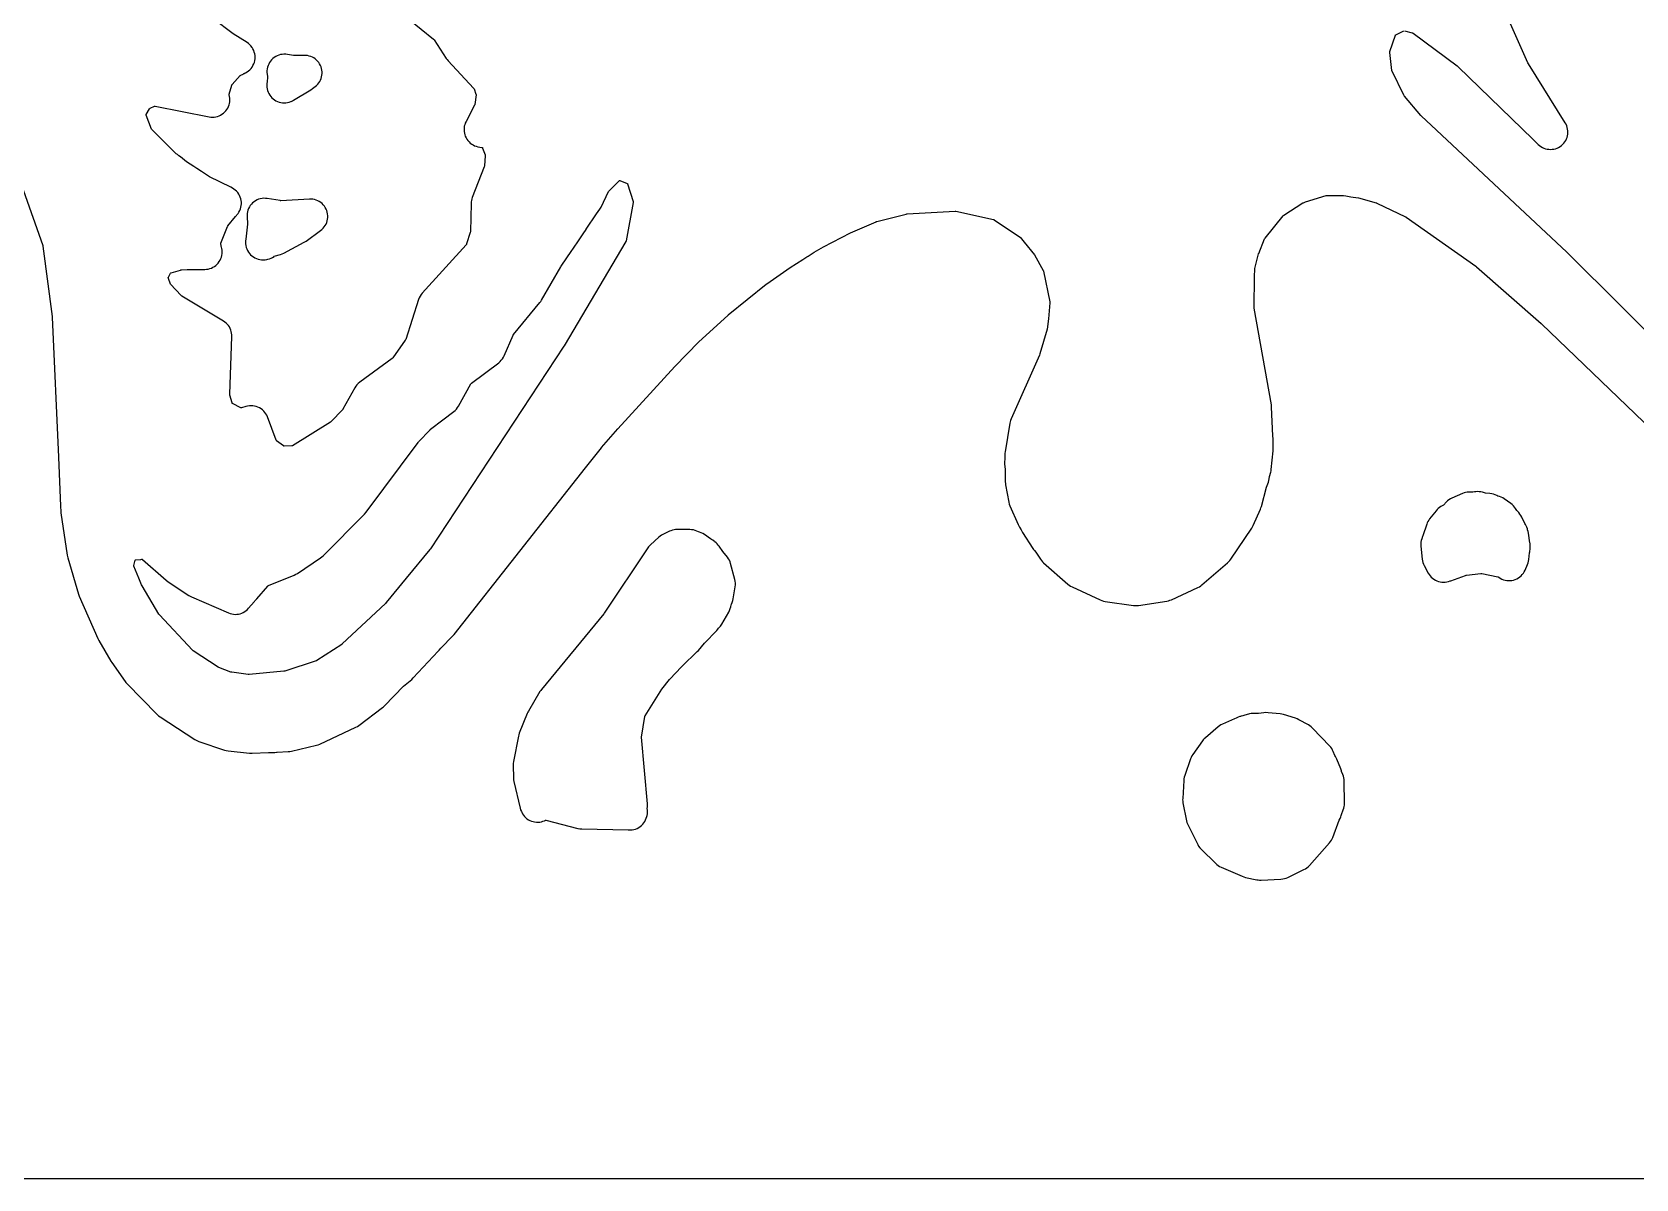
# Model space of a CAD drawing. Header units: millimetres. Extents: x 0 to 300, y 0 to 300.
# Drawn here: x 81.7 to 192.2, y 0 to 79 of the extents above; entities that cross this region are included whole.
import ezdxf

# ---------------------------------------------------------------- set-up
doc = ezdxf.new("R2010")
doc.units = ezdxf.units.MM
doc.layers.add('CUT', color=7, linetype='CONTINUOUS')

msp = doc.modelspace()

# ---------------------------------------------------------------- linework, layer by layer
at = {"layer": 'CUT'}
for points in [[(299.6689, 299.9986), (299.6703, 299.9705), (299.6703, 0.0295), (299.6689, 0.0014), (299.6408, 0), (150.7335, 0), (147.8556, 0), (0.0295, 0), (0.0014, 0.0014), (0, 0.0295), (0, 299.9705), (0.0014, 299.9986), (0.0295, 300), (149.1219, 300), (151.6802, 300), (299.6408, 300)], [(99.5106, 74.2613), (99.5966, 74.2998), (99.6793, 74.3449), (100.8697, 75.0568), (100.9889, 75.1383), (101.1736, 75.2814), (101.2615, 75.3566), (101.3417, 75.4399), (101.4135, 75.5305), (101.4763, 75.6276), (101.5295, 75.7303), (101.5725, 75.8376), (101.605, 75.9486), (101.6266, 76.0622), (101.6373, 76.1773), (101.6368, 76.293), (101.6251, 76.408), (101.6025, 76.5214), (101.569, 76.6321), (101.525, 76.739), (101.471, 76.8413), (101.4073, 76.9378), (101.3347, 77.0278), (101.2537, 77.1103), (101.1652, 77.1847), (101.0699, 77.2503), (100.9688, 77.3063), (100.8627, 77.3523), (100.7527, 77.388), (100.6398, 77.4128), (100.525, 77.4267), (100.4094, 77.4295), (99.7354, 77.4132), (99.7056, 77.4139), (99.6759, 77.4177), (99.2495, 77.4933), (99.131, 77.5083), (99.0115, 77.5114), (98.8923, 77.5027), (98.7746, 77.4821), (98.6595, 77.4499), (98.5482, 77.4064), (98.4417, 77.352), (98.3412, 77.2874), (98.2477, 77.2131), (98.1619, 77.1298), (98.0849, 77.0384), (98.0174, 76.9398), (97.96, 76.835), (97.9133, 76.725), (97.8778, 76.6109), (97.8538, 76.4938), (97.8416, 76.3749), (97.8413, 76.2554), (97.8528, 76.1364), (97.877, 75.9725), (97.8801, 75.9366), (97.8789, 75.9006), (97.8524, 75.6221), (97.8385, 75.4763), (97.8331, 75.3595), (97.8391, 75.2427), (97.8565, 75.127), (97.885, 75.0136), (97.9245, 74.9035), (97.9744, 74.7977), (98.0344, 74.6974), (98.1039, 74.6033), (98.1823, 74.5165), (98.2687, 74.4376), (98.3624, 74.3676), (98.4624, 74.3071), (98.5679, 74.2565), (98.6778, 74.2165), (98.7911, 74.1873), (98.9066, 74.1694), (99.0234, 74.1627), (99.1403, 74.1675), (99.2561, 74.1836), (99.3698, 74.2109), (99.4803, 74.2491)], [(95.4127, 38.9358), (95.5283, 38.9166), (95.6453, 38.9088), (95.7624, 38.9124), (95.8787, 38.9274), (95.9929, 38.9537), (96.104, 38.991), (96.211, 39.039), (96.3127, 39.0972), (96.4083, 39.165), (96.4969, 39.2418), (96.5775, 39.3269), (96.9685, 39.7824), (96.9832, 39.7996), (97.0162, 39.838), (97.0782, 39.9103), (97.1383, 39.9802), (97.8907, 40.8567), (97.9101, 40.8772), (97.9357, 40.889), (99.7177, 41.6134), (99.8309, 41.6665), (99.938, 41.7311), (101.5291, 42.8072), (101.6204, 42.8755), (101.7049, 42.9522), (104.5723, 45.8166), (104.6874, 45.9498), (108.2502, 50.7445), (108.294, 50.7969), (109.0758, 51.6309), (109.0939, 51.6486), (109.1135, 51.6647), (109.9579, 52.3045), (110.7195, 52.8815), (110.8156, 52.9626), (110.9027, 53.0533), (110.9798, 53.1526), (111.0461, 53.2594), (111.8868, 54.7869), (111.9033, 54.8135), (111.9272, 54.8337), (113.8091, 56.2532), (113.904, 56.3329), (113.9902, 56.4219), (114.0668, 56.5193), (114.1329, 56.6241), (114.1879, 56.7351), (114.8008, 58.1531), (114.8131, 58.1784), (114.8301, 58.2009), (116.6413, 60.3894), (116.7025, 60.47), (116.7567, 60.5555), (118.0876, 62.8659), (118.1109, 62.9032), (118.8377, 63.9745), (118.851, 63.9941), (118.9131, 64.0856), (119.3495, 64.7289), (119.6261, 65.1366), (119.8254, 65.4304), (119.8466, 65.4616), (120.5518, 66.5012), (120.7765, 66.8325), (120.8622, 66.9804), (121.3843, 68.0515), (121.4005, 68.0805), (121.4227, 68.1052), (122.1136, 68.7923), (122.1345, 68.8112), (122.1611, 68.8021), (122.6504, 68.6083), (122.6766, 68.5964), (122.6867, 68.5695), (123.0772, 67.359), (123.0848, 67.3306), (123.0809, 67.3015), (122.5914, 64.6531), (122.5855, 64.6275), (122.5731, 64.6043), (118.3103, 57.4201), (118.2955, 57.3964), (109.1012, 43.427), (109.0631, 43.3753), (107.4428, 41.4089), (106.0524, 39.7216), (106.0004, 39.666), (103.03, 36.8737), (103.0104, 36.8568), (102.9895, 36.8417), (101.2885, 35.7229), (101.2653, 35.7092), (101.2402, 35.6998), (99.0631, 34.9979), (99.0318, 34.9896), (98.9997, 34.9848), (96.6241, 34.7585), (96.59, 34.7572), (96.5559, 34.7598), (95.411, 34.9138), (95.3759, 34.9207), (95.3418, 34.9318), (94.527, 35.2512), (94.4985, 35.2641), (94.4716, 35.2799), (92.7673, 36.4034), (92.7393, 36.4244), (92.7139, 36.4484), (90.436, 38.8763), (90.4151, 38.9011), (90.397, 38.9281), (89.2414, 40.8729), (89.2039, 40.9474), (89.0151, 41.3979), (88.6683, 42.2253), (88.6588, 42.2514), (88.6647, 42.2786), (88.763, 42.6455), (88.7715, 42.6719), (88.799, 42.6751), (89.1542, 42.6997), (89.2081, 42.7034), (89.237, 42.704), (89.2597, 42.6861), (90.9045, 41.253), (91.0312, 41.1566), (92.4684, 40.2069), (92.5584, 40.153), (92.6528, 40.1071), (95.1898, 39.0075), (95.2995, 38.9662)], [(97.8291, 63.3688), (97.9036, 63.3857), (98.0169, 63.4172), (98.1265, 63.4596), (98.2315, 63.5126), (98.3308, 63.5756), (98.3397, 63.5826), (98.7666, 63.7017), (98.8912, 63.7439), (99.0104, 63.7995), (100.4102, 64.5488), (100.5514, 64.6375), (101.5396, 65.3587), (101.6317, 65.4332), (101.716, 65.5163), (101.7917, 65.6074), (101.858, 65.7055), (101.9144, 65.8096), (101.9602, 65.9188), (101.9951, 66.032), (102.0186, 66.148), (102.0305, 66.2659), (102.0308, 66.3843), (102.0194, 66.5021), (101.9965, 66.6183), (101.9622, 66.7316), (101.9169, 66.8411), (101.8611, 66.9455), (101.7952, 67.0439), (101.72, 67.1353), (101.6361, 67.2189), (101.5444, 67.2938), (101.4457, 67.3593), (101.3411, 67.4147), (101.2315, 67.4596), (101.118, 67.4935), (101.0018, 67.516), (100.8839, 67.5269), (100.7654, 67.5262), (98.8051, 67.417), (98.7726, 67.417), (98.7402, 67.4205), (97.8611, 67.5645), (97.7412, 67.578), (97.6206, 67.5793), (97.5005, 67.5686), (97.382, 67.5459), (97.2664, 67.5113), (97.1549, 67.4654), (97.0485, 67.4085), (96.9484, 67.3412), (96.8555, 67.2641), (96.7709, 67.1782), (96.6953, 67.0842), (96.6295, 66.983), (96.5743, 66.8758), (96.53, 66.7636), (96.4973, 66.6475), (96.4764, 66.5287), (96.4675, 66.4084), (96.4707, 66.2878), (96.5046, 65.8496), (96.5054, 65.8206), (96.5034, 65.7917), (96.3816, 64.7546), (96.3803, 64.7353), (96.377, 64.7158), (96.3727, 64.6793), (96.3647, 64.559), (96.3688, 64.4385), (96.3849, 64.319), (96.413, 64.2017), (96.4527, 64.0879), (96.5036, 63.9786), (96.5652, 63.8749), (96.637, 63.778), (96.7181, 63.6887), (96.8077, 63.6081), (96.905, 63.5368), (97.0089, 63.4757), (97.1185, 63.4253), (97.2325, 63.3861), (97.3499, 63.3586), (97.4695, 63.3431), (97.5901, 63.3396), (97.7103, 63.3482)], [(181.5439, 41.7203), (182.6561, 41.4967), (182.6836, 41.4898), (182.7139, 41.4677), (182.7215, 41.4622), (182.8213, 41.3971), (182.927, 41.3422), (183.0377, 41.2981), (183.1521, 41.2651), (183.2693, 41.2437), (183.3881, 41.2339), (183.5072, 41.236), (183.6255, 41.2499), (183.7419, 41.2755), (183.8551, 41.3125), (183.9641, 41.3605), (184.0679, 41.4191), (184.1653, 41.4877), (184.2554, 41.5656), (184.3373, 41.6521), (184.4103, 41.7462), (184.4736, 41.8472), (184.5266, 41.9539), (184.6954, 42.3414), (184.7367, 42.4502), (184.7672, 42.5625), (184.7867, 42.6773), (184.843, 43.1443), (184.8522, 43.2164), (184.8524, 43.222), (184.8782, 43.436), (184.8834, 43.5049), (184.8868, 43.5409), (184.8861, 43.6618), (184.8733, 43.7821), (184.8629, 43.8314), (184.7647, 44.5124), (184.742, 44.6287), (184.708, 44.7422), (184.6942, 44.7757), (184.6871, 44.8048), (184.6524, 44.9066), (184.6088, 45.0049), (184.5565, 45.0988), (184.5152, 45.1659), (184.3067, 45.6093), (184.2477, 45.7194), (184.1776, 45.8228), (184.0971, 45.9184), (183.9629, 46.0619), (183.8788, 46.1983), (183.8097, 46.2986), (183.7309, 46.3913), (183.6431, 46.4755), (183.5471, 46.5505), (183.097, 46.8668), (182.9953, 46.9308), (182.8878, 46.9844), (182.7754, 47.027), (182.6593, 47.0581), (182.6481, 47.0605), (182.5798, 47.0969), (182.4674, 47.1494), (182.3502, 47.1901), (182.2294, 47.2184), (182.1063, 47.2341), (181.8133, 47.2562), (181.5867, 47.3198), (181.4747, 47.3455), (181.3607, 47.3604), (181.2459, 47.3643), (181.1312, 47.3572), (181.1195, 47.3554), (181.0392, 47.3525), (180.9213, 47.3364), (180.8722, 47.3272), (180.7831, 47.3339), (180.6666, 47.337), (180.5503, 47.3288), (180.4354, 47.3094), (180.3229, 47.2789), (180.2139, 47.2376), (179.4924, 46.9235), (179.386, 46.8708), (179.2854, 46.8079), (179.1915, 46.7353), (179.1052, 46.6538), (178.9023, 46.4422), (178.7272, 46.3377), (178.6366, 46.278), (178.5518, 46.2102), (178.4734, 46.1351), (178.4022, 46.0533), (177.9481, 45.4811), (177.8875, 45.3976), (177.8342, 45.3091), (177.7888, 45.2164), (177.7515, 45.1201), (177.4788, 44.3151), (177.4673, 44.2818), (177.4667, 44.2793), (177.4137, 44.1228), (177.379, 43.9989), (177.3578, 43.8721), (177.3503, 43.7437), (177.3565, 43.6152), (177.4492, 42.7125), (177.4666, 42.5979), (177.495, 42.4855), (177.5341, 42.3764), (177.5835, 42.2715), (177.8569, 41.7576), (177.9173, 41.6564), (177.9873, 41.5617), (178.0662, 41.4742), (178.1534, 41.3949), (178.2479, 41.3246), (178.3489, 41.2638), (178.4553, 41.2133), (178.5662, 41.1734), (178.6805, 41.1446), (178.797, 41.1272), (178.9147, 41.1212), (179.0324, 41.1268), (179.149, 41.144), (179.2633, 41.1725), (179.3743, 41.212), (179.4169, 41.2296), (180.4356, 41.5958), (180.4688, 41.6056), (180.5029, 41.6115), (181.4824, 41.7229), (181.5133, 41.7248)], [(119.4007, 24.1345), (119.5355, 24.1239), (122.7384, 24.0534), (122.7501, 24.0531), (122.7628, 24.0522), (122.8832, 24.0499), (123.0033, 24.0596), (123.1217, 24.0813), (123.2375, 24.1148), (123.3492, 24.1597), (123.4559, 24.2156), (123.5565, 24.2819), (123.6499, 24.358), (123.7352, 24.443), (123.8116, 24.5362), (123.8782, 24.6365), (123.9345, 24.743), (123.9797, 24.8547), (124.0136, 24.9703), (124.03, 25.039), (124.0532, 25.1658), (124.0627, 25.2943), (124.0583, 25.423), (124.0482, 25.5382), (124.0605, 25.6326), (124.0648, 25.7375), (124.06, 25.8424), (123.6467, 30.4408), (123.8743, 31.8588), (123.8805, 31.888), (123.8951, 31.914), (125.0455, 33.748), (125.5762, 34.4187), (125.6139, 34.4619), (126.383, 35.2631), (126.4485, 35.3307), (127.4902, 36.3413), (127.5706, 36.4273), (127.9809, 36.9121), (128.8388, 37.7972), (128.914, 37.8827), (128.9648, 37.9526), (129.0042, 37.9937), (129.0985, 38.1047), (129.1786, 38.2262), (129.657, 39.0574), (129.7172, 39.177), (129.7637, 39.3025), (129.7959, 39.4324), (129.8188, 39.5532), (129.851, 39.6143), (129.9052, 39.7321), (129.9463, 39.8551), (129.9739, 39.9817), (130.1083, 40.811), (130.122, 40.9369), (130.1223, 41.0635), (130.1092, 41.1894), (130.083, 41.3133), (129.7911, 42.4039), (129.7526, 42.5225), (129.7021, 42.6365), (129.64, 42.7446), (129.567, 42.8457), (129.2582, 43.2297), (129.0036, 43.6015), (128.9388, 43.6876), (128.8665, 43.7675), (128.7874, 43.8406), (128.702, 43.9063), (128.6861, 43.9175), (128.6548, 43.9468), (128.5666, 44.0154), (128.4725, 44.0754), (128.407, 44.113), (127.9915, 44.4041), (127.8836, 44.4714), (127.7693, 44.527), (127.6497, 44.5701), (127.5816, 44.5868), (127.5747, 44.5907), (127.4633, 44.6472), (127.3466, 44.6918), (127.2259, 44.724), (127.1025, 44.7434), (126.9777, 44.75), (126.1038, 44.7503), (125.9955, 44.7454), (125.888, 44.7308), (125.7823, 44.7065), (125.6792, 44.6728), (125.5796, 44.6299), (125.1226, 44.4082), (125.0246, 44.3548), (124.932, 44.2927), (124.8456, 44.2222), (124.274, 43.7099), (124.2017, 43.6394), (124.1355, 43.563), (124.0761, 43.4813), (121.0859, 38.9902), (121.0494, 38.941), (116.7565, 33.7352), (116.7013, 33.6629), (116.6517, 33.5865), (115.8525, 32.2466), (115.8069, 32.1629), (115.7682, 32.0757), (115.2284, 30.72), (115.1917, 30.6137), (115.1652, 30.5045), (114.8283, 28.7666), (114.8105, 28.6384), (114.8067, 28.509), (114.8282, 27.6266), (114.8374, 27.5044), (114.859, 27.3838), (115.2836, 25.5591), (115.3204, 25.4326), (115.3709, 25.311), (115.3933, 25.2645), (115.4484, 25.1627), (115.5131, 25.0666), (115.5868, 24.9773), (115.6688, 24.8955), (115.7582, 24.8219), (115.8543, 24.7573), (115.9562, 24.7023), (116.0629, 24.6574), (116.1735, 24.6229), (116.2868, 24.5993), (116.402, 24.5867), (116.5177, 24.5853), (116.6331, 24.595), (116.747, 24.6158), (116.8584, 24.6475), (116.9662, 24.6898), (117.0089, 24.7089), (117.0139, 24.7112), (117.0402, 24.7215), (117.0679, 24.7159), (119.268, 24.1601)], [(169.8768, 31.0695), (169.7917, 31.1497), (169.6991, 31.2213), (169.6, 31.2836), (168.9516, 31.6478), (168.832, 31.7065), (168.7066, 31.7516), (167.8763, 31.9991), (167.7681, 32.026), (167.6579, 32.0426), (166.8184, 32.1301), (166.6764, 32.1365), (166.5348, 32.126), (166.1717, 32.0774), (165.896, 32.0853), (165.7806, 32.083), (165.6659, 32.0697), (165.553, 32.0454), (165.1598, 31.9407), (165.0755, 31.9255), (164.969, 31.8958), (164.9177, 31.8763), (164.8846, 31.8675), (164.7499, 31.823), (164.6214, 31.7629), (164.5059, 31.7003), (163.6726, 31.3383), (163.567, 31.2862), (163.467, 31.2239), (163.3736, 31.1522), (162.4999, 30.4099), (162.4255, 30.341), (162.3571, 30.2662), (162.2953, 30.1858), (161.6315, 29.2422), (161.5722, 29.1489), (161.5216, 29.0506), (161.4804, 28.948), (161.0766, 27.7939), (161.0448, 27.6875), (161.023, 27.5786), (161.0113, 27.4681), (160.9384, 26.2266), (160.9367, 26.1256), (160.9435, 26.0248), (160.9588, 25.9249), (161.2035, 24.6787), (161.2291, 24.5736), (161.2641, 24.4713), (161.3081, 24.3725), (161.9719, 23.0474), (162.0378, 22.9322), (162.116, 22.825), (162.2056, 22.727), (163.2209, 21.7338), (163.3019, 21.6615), (163.389, 21.5967), (163.4817, 21.5402), (163.5791, 21.4922), (165.0315, 20.8568), (165.1504, 20.8121), (165.2734, 20.7803), (166.0469, 20.623), (166.1442, 20.6073), (166.2424, 20.5997), (166.341, 20.6002), (167.7087, 20.6629), (167.8289, 20.6745), (167.9473, 20.6981), (168.0627, 20.7335), (168.174, 20.7803), (169.2941, 21.3193), (169.3985, 21.376), (169.4967, 21.4427), (169.5878, 21.5188), (169.6709, 21.6036), (171.0586, 23.1655), (171.1274, 23.2505), (171.1882, 23.3413), (171.2405, 23.4374), (171.2838, 23.5378), (171.7297, 24.7159), (171.7909, 24.8459), (171.8334, 24.948), (171.8663, 25.0535), (171.8776, 25.1067), (172.0042, 25.4413), (172.0389, 25.5477), (172.0635, 25.657), (172.0779, 25.768), (172.0818, 25.8799), (172.0639, 27.4191), (172.0572, 27.5332), (172.0396, 27.6461), (172.0114, 27.7568), (171.9727, 27.8643), (171.8844, 28.0777), (171.8773, 28.113), (171.832, 28.2511), (171.5601, 28.9359), (171.5178, 29.0303), (171.4675, 29.1208), (171.4285, 29.1785), (171.3128, 29.458), (171.2651, 29.5594), (171.2082, 29.656), (171.1426, 29.7468), (171.0687, 29.8311)]]:
    msp.add_lwpolyline(points, close=True, dxfattribs=at)
for points in [[(107.612, 79.9243), (109.3116, 78.5472), (109.3346, 78.5265), (109.3528, 78.5015), (110.1868, 77.2249), (110.2478, 77.1399), (110.316, 77.0605), (112.0792, 75.1796), (112.0988, 75.1564), (112.1105, 75.1283), (112.2424, 74.7607), (112.2506, 74.7338), (112.2483, 74.7058), (112.1627, 74.0417), (112.1581, 74.0155), (112.1468, 73.9915), (111.5568, 72.8716), (111.5074, 72.7657), (111.4686, 72.6555), (111.4407, 72.542), (111.4239, 72.4264), (111.4185, 72.3096), (111.4244, 72.1929), (111.4417, 72.0774), (111.4701, 71.964), (111.5094, 71.854), (111.5593, 71.7483), (111.6192, 71.6479), (111.6885, 71.5539), (111.7667, 71.467), (111.8529, 71.3882), (111.9465, 71.3181), (112.0463, 71.2575), (112.1516, 71.2068), (112.2614, 71.1667), (112.3745, 71.1374), (112.6578, 71.0785), (112.6865, 71.071), (112.6981, 71.0438), (112.8683, 70.5806), (112.8777, 70.5503), (112.877, 70.5185), (112.8235, 69.8161), (112.8199, 69.7871), (112.8106, 69.7593), (111.9851, 67.6361), (111.9514, 67.5368), (111.9265, 67.435), (111.9106, 67.3314), (111.9038, 67.2268), (111.8626, 65.2923), (111.8606, 65.2631), (111.8528, 65.2348), (111.5912, 64.4345), (111.58, 64.4055), (111.5604, 64.3813), (108.545, 61.0448), (108.4652, 60.9466), (108.3963, 60.8406), (108.3388, 60.7278), (108.2936, 60.6096), (107.4013, 57.8518), (107.3904, 57.8231), (107.3737, 57.7972), (106.5035, 56.5842), (106.4839, 56.5597), (106.4596, 56.5399), (104.2323, 54.907), (104.1321, 54.8248), (104.0413, 54.7323), (103.961, 54.6306), (103.8922, 54.5208), (103.0744, 53.0453), (103.0611, 53.0234), (103.0443, 53.0043), (102.2694, 52.1932), (102.2513, 52.1757), (102.2306, 52.1616), (99.6095, 50.5319), (99.5817, 50.5166), (99.5499, 50.5143), (99.0342, 50.5043), (99.0061, 50.505), (98.9829, 50.5209), (98.5093, 50.878), (98.4879, 50.8957), (98.4769, 50.9212), (97.8721, 52.5139), (97.8236, 52.6245), (97.7643, 52.7296), (97.6947, 52.8283), (97.6155, 52.9194), (97.5276, 53.0022), (97.4318, 53.0756), (97.3291, 53.1391), (97.2205, 53.192), (97.1072, 53.2336), (96.9902, 53.2637), (96.8708, 53.2819), (96.7503, 53.2879), (96.6297, 53.2819), (96.5103, 53.2637), (96.3934, 53.2336), (96.0981, 53.1416), (96.0706, 53.1345), (96.0447, 53.1461), (95.4757, 53.4341), (95.4494, 53.4491), (95.4396, 53.4779), (95.2885, 54.012), (95.2817, 54.0421), (95.2812, 54.073), (95.4217, 58.0491), (95.4202, 58.1651), (95.4075, 58.2804), (95.3837, 58.3939), (95.3491, 58.5046), (95.3039, 58.6114), (95.2487, 58.7134), (95.1839, 58.8096), (95.11, 58.8991), (95.0279, 58.981), (94.9383, 59.0546), (94.842, 59.1192), (91.9829, 60.8426), (91.9599, 60.858), (91.9402, 60.8773), (91.2026, 61.6684), (91.055, 62.058), (91.0421, 62.1324), (91.0473, 62.1426), (91.2044, 62.4162), (91.2195, 62.4399), (91.2459, 62.4491), (91.8813, 62.6383), (91.9125, 62.6458), (91.9443, 62.6499), (92.3483, 62.6802), (93.552, 62.6817), (93.6697, 62.6876), (93.7861, 62.7051), (93.9003, 62.7338), (94.0112, 62.7737), (94.1176, 62.8242), (94.2185, 62.8848), (94.313, 62.9551), (94.4002, 63.0343), (94.4791, 63.1217), (94.5492, 63.2164), (94.6096, 63.3175), (94.6598, 63.424), (94.6993, 63.535), (94.7278, 63.6493), (94.7449, 63.7658), (94.7505, 63.8834), (94.7446, 64.001), (94.7271, 64.1175), (94.709, 64.2079), (94.6969, 64.268), (94.6862, 64.3216), (94.6634, 64.4354), (94.6591, 64.4636), (94.6684, 64.4905), (95.1252, 65.6353), (95.1378, 65.6629), (95.1559, 65.6874), (95.6735, 66.3202), (95.6835, 66.3324), (95.7236, 66.3815), (95.7353, 66.3958), (95.7721, 66.437), (95.8472, 66.5297), (95.9126, 66.6294), (95.9678, 66.7352), (96.0123, 66.8459), (96.0455, 66.9604), (96.0672, 67.0777), (96.0772, 67.1966), (96.0753, 67.3159), (96.0615, 67.4344), (96.0361, 67.5509), (95.9992, 67.6644), (95.9512, 67.7736), (95.8927, 67.8775), (95.8241, 67.9751), (95.7461, 68.0654), (95.6596, 68.1475), (95.5654, 68.2206), (95.4643, 68.284), (95.3575, 68.3371), (95.3535, 68.3388), (93.8915, 69.0692), (93.3953, 69.3868), (93.3303, 69.4284), (92.9979, 69.6411), (92.8089, 69.762), (92.5549, 69.9245), (92.295, 70.1026), (91.8766, 70.4288), (91.7713, 70.5108), (91.6669, 70.5922), (91.5915, 70.651), (89.9268, 72.2929), (89.9057, 72.3159), (89.8929, 72.3443), (89.5161, 73.3082), (89.5067, 73.3362), (89.5204, 73.3624), (89.7519, 73.7539), (89.7684, 73.7788), (89.795, 73.7927), (90.0828, 73.9246), (90.1114, 73.936), (90.1419, 73.9316), (93.8499, 73.1989), (93.9652, 73.1819), (94.0816, 73.1762), (94.198, 73.1818), (94.3134, 73.1986), (94.4265, 73.2266), (94.5365, 73.2654), (94.6421, 73.3147), (94.7424, 73.374), (94.8366, 73.4427), (94.9236, 73.5203), (95.0026, 73.6059), (95.073, 73.6988), (95.1341, 73.7982), (95.1852, 73.9029), (95.2259, 74.0121), (95.2558, 74.1248), (95.2747, 74.2398), (95.2823, 74.3561), (95.2786, 74.4726), (95.2636, 74.5882), (95.2374, 74.7018), (95.2306, 74.726), (95.2305, 74.7266), (95.2374, 74.7556), (95.4157, 75.3686), (95.4243, 75.394), (95.4413, 75.4146), (95.9999, 76.0348), (96.0191, 76.0542), (96.0428, 76.0676), (96.1907, 76.143), (96.2512, 76.1739), (96.2558, 76.1762), (96.2727, 76.1848), (96.2879, 76.1926), (96.3096, 76.2036), (96.3259, 76.2119), (96.3475, 76.2229), (96.3632, 76.2309), (96.3691, 76.234), (96.4733, 76.2938), (96.571, 76.3638), (96.6611, 76.4431), (96.7429, 76.5312), (96.8155, 76.6269), (96.8782, 76.7294), (96.9303, 76.8377), (96.9713, 76.9506), (97.0008, 77.0671), (97.0185, 77.1859), (97.0242, 77.3059), (97.0179, 77.4259), (96.9996, 77.5447), (96.9696, 77.661), (96.9281, 77.7738), (96.8755, 77.8818), (96.8123, 77.984), (96.7393, 78.0794), (96.6571, 78.167), (96.5665, 78.246), (96.4685, 78.3155), (95.5203, 78.9189), (94.1119, 79.97)], [(176.2207, 79.1197), (176.755, 78.993), (176.784, 78.9846), (176.8092, 78.9678), (179.8597, 76.7013), (179.9197, 76.6503), (185.0754, 71.6451), (185.4416, 71.2896), (185.5286, 71.213), (185.6226, 71.1451), (185.7227, 71.0866), (185.828, 71.038), (185.9374, 70.9998), (186.0501, 70.9724), (186.1648, 70.9559), (186.2807, 70.9506), (186.3965, 70.9565), (186.5111, 70.9736), (186.6236, 71.0016), (186.7329, 71.0404), (186.8379, 71.0895), (186.9377, 71.1486), (187.0313, 71.217), (187.1179, 71.2941), (187.1967, 71.3792), (187.2668, 71.4715), (187.3277, 71.5702), (187.3788, 71.6742), (187.4197, 71.7827), (187.4499, 71.8947), (187.4691, 72.009), (187.4772, 72.1247), (187.4741, 72.2406), (187.4598, 72.3557), (187.4345, 72.4688), (187.3984, 72.579), (187.3518, 72.6852), (187.2952, 72.7864), (184.7638, 76.839), (184.7252, 76.9113), (183.4262, 79.8084)], [(202.462, 48.9221), (187.425, 63.8394), (187.4005, 63.863), (177.7154, 72.9415), (177.3957, 73.2413), (177.348, 73.2914), (176.225, 74.6187), (176.2032, 74.6479), (176.1851, 74.6795), (175.37, 76.3318), (175.3597, 76.3553), (175.3557, 76.3807), (175.2119, 77.64), (175.21, 77.6726), (175.2188, 77.7041), (175.5951, 78.813), (175.6058, 78.84), (175.6313, 78.854), (176.1658, 79.1136)], [(81.0333, 68.1624), (82.387, 64.337), (82.3959, 64.3069), (82.4016, 64.276), (83.0334, 59.4321), (83.0379, 59.3812), (83.4675, 49.7466), (83.6037, 46.3529), (83.6157, 46.2257), (83.6284, 46.1393), (83.6337, 46.0202), (83.6452, 45.8998), (84.0726, 42.9795), (84.1108, 42.8078), (84.8646, 40.3005), (84.9124, 40.1695), (86.1792, 37.2412), (86.2461, 37.1095), (87.0883, 35.6771), (87.1444, 35.5904), (88.0708, 34.2859), (88.1276, 34.2123), (88.1898, 34.1432), (90.2726, 32.0059), (90.3717, 31.915), (90.4804, 31.8358), (92.8795, 30.2841), (92.9648, 30.2338), (93.054, 30.1907), (93.1464, 30.1551), (94.9074, 29.5589), (95.0348, 29.5234), (95.1653, 29.5022), (96.6449, 29.3449), (96.7343, 29.3387), (96.8238, 29.3393), (97.9563, 29.3884), (98.1809, 29.3773), (98.287, 29.3767), (98.3928, 29.3855), (98.4974, 29.4037), (98.544, 29.4139), (99.3112, 29.4472), (99.4264, 29.4578), (99.5401, 29.4794), (101.2503, 29.8912), (101.3655, 29.9251), (101.4767, 29.9704), (103.961, 31.1291), (104.0713, 31.1878), (104.175, 31.2576), (105.8071, 32.4851), (105.8782, 32.543), (105.9446, 32.606), (107.256, 33.9497), (107.8216, 34.4296), (107.9204, 34.5236), (109.6457, 36.363), (109.707, 36.4336), (109.8303, 36.5875), (110.6464, 37.4237), (110.7302, 37.5192), (119.7834, 49.0095), (120.8897, 50.3902), (120.9022, 50.4052), (122.0078, 51.6967), (125.9337, 55.9791), (127.6092, 57.6829), (129.5931, 59.5134), (129.6226, 59.5388), (132.2431, 61.6588), (132.2797, 61.6861), (133.9016, 62.8056), (134.7723, 63.3645), (135.0448, 63.5395), (135.1314, 63.5951), (135.5504, 63.8641), (136.1825, 64.2257), (138.0525, 65.2016), (138.2107, 65.2739), (139.8086, 65.9662), (139.8242, 65.9719), (139.8267, 65.9728), (139.8269, 65.9729), (139.866, 65.9873), (139.8696, 65.9883), (141.8916, 66.4991), (141.9198, 66.5048), (141.9485, 66.5077), (145.2505, 66.6892), (145.2772, 66.6894), (145.3034, 66.685), (147.9048, 66.1231), (147.9323, 66.1157), (147.9566, 66.1009), (149.6895, 64.9278), (149.7109, 64.9118), (149.729, 64.8924), (150.0115, 64.5626), (150.724, 63.6915), (151.3245, 62.6167), (151.3379, 62.5896), (151.3456, 62.5604), (151.7878, 60.4377), (151.7924, 60.4087), (151.7911, 60.3793), (151.6913, 59.2804), (151.5946, 58.5528), (151.1003, 56.8572), (151.0727, 56.7817), (149.1153, 52.373), (149.0782, 52.2789), (149.0491, 52.182), (149.0283, 52.083), (148.7006, 50.1131), (148.6878, 50.0061), (148.6845, 49.8984), (148.6887, 49.6126), (148.6799, 49.5597), (148.6675, 49.4593), (148.6636, 49.3582), (148.6683, 49.2572), (148.6991, 48.9071), (148.7121, 48.0317), (148.7179, 47.9302), (148.7322, 47.8296), (148.9544, 46.6372), (148.9865, 46.5062), (149.0332, 46.3797), (149.5913, 45.0924), (149.6366, 44.9992), (149.6898, 44.9102), (149.7999, 44.7428), (149.8, 44.7426), (149.8443, 44.6493), (149.8965, 44.5601), (150.6142, 43.4467), (150.6661, 43.3726), (150.7234, 43.3025), (150.8182, 43.1951), (151.1403, 42.7056), (151.2027, 42.6194), (151.2725, 42.539), (151.3491, 42.4651), (153.0247, 40.9875), (153.1152, 40.9152), (153.2122, 40.852), (153.3148, 40.7983), (155.256, 39.9008), (155.3634, 39.8573), (155.4745, 39.8244), (155.5882, 39.8023), (157.5447, 39.5201), (157.6622, 39.509), (157.7803, 39.5095), (157.8977, 39.5216), (159.8436, 39.8196), (159.9549, 39.8421), (160.0635, 39.875), (160.1686, 39.918), (161.9882, 40.7654), (162.0854, 40.8163), (162.1776, 40.8758), (162.264, 40.9434), (164.0352, 42.4666), (164.1135, 42.5403), (164.185, 42.6208), (164.249, 42.7074), (165.6934, 44.8585), (165.7474, 44.9468), (165.7935, 45.0395), (166.2962, 46.1686), (166.3301, 46.2536), (166.3576, 46.3409), (166.7192, 47.6667), (166.8408, 48.0121), (166.8742, 48.1246), (166.8966, 48.2398), (166.9199, 48.4023), (167.004, 48.7106), (167.0258, 48.8054), (167.0398, 48.9017), (167.1729, 50.1752), (167.1785, 50.3467), (167.1634, 50.7331), (167.1695, 50.7839), (167.1728, 50.8911), (167.1665, 50.9982), (167.1451, 51.2043), (167.0676, 53.1917), (167.0501, 53.3543), (165.8695, 60.0187), (165.8659, 60.0464), (165.8649, 60.0743), (165.8887, 62.1453), (165.914, 62.738), (166.1617, 63.746), (166.1678, 63.7672), (166.1754, 63.7879), (166.584, 64.7869), (166.5964, 64.8133), (166.6136, 64.8368), (167.8671, 66.381), (167.8883, 66.4044), (167.9139, 66.4228), (169.2197, 67.2623), (169.2262, 67.2651), (169.2526, 67.2764), (169.2985, 67.296), (169.4031, 67.3406), (170.8156, 67.7628), (170.8438, 67.7698), (170.8729, 67.7711), (172.0129, 67.7686), (172.1773, 67.7427), (172.5299, 67.6871), (172.6788, 67.6637), (173.0528, 67.6048), (174.2588, 67.2751), (174.2845, 67.2668), (174.3093, 67.2563), (176.2937, 66.305), (176.3157, 66.2933), (176.3366, 66.2798), (181.1368, 62.9016), (181.1875, 62.8617), (185.6333, 58.9543), (185.6529, 58.9362), (203.27, 42.0064)]]:
    msp.add_lwpolyline(points, dxfattribs=at)

doc.saveas('drawing.dxf')
